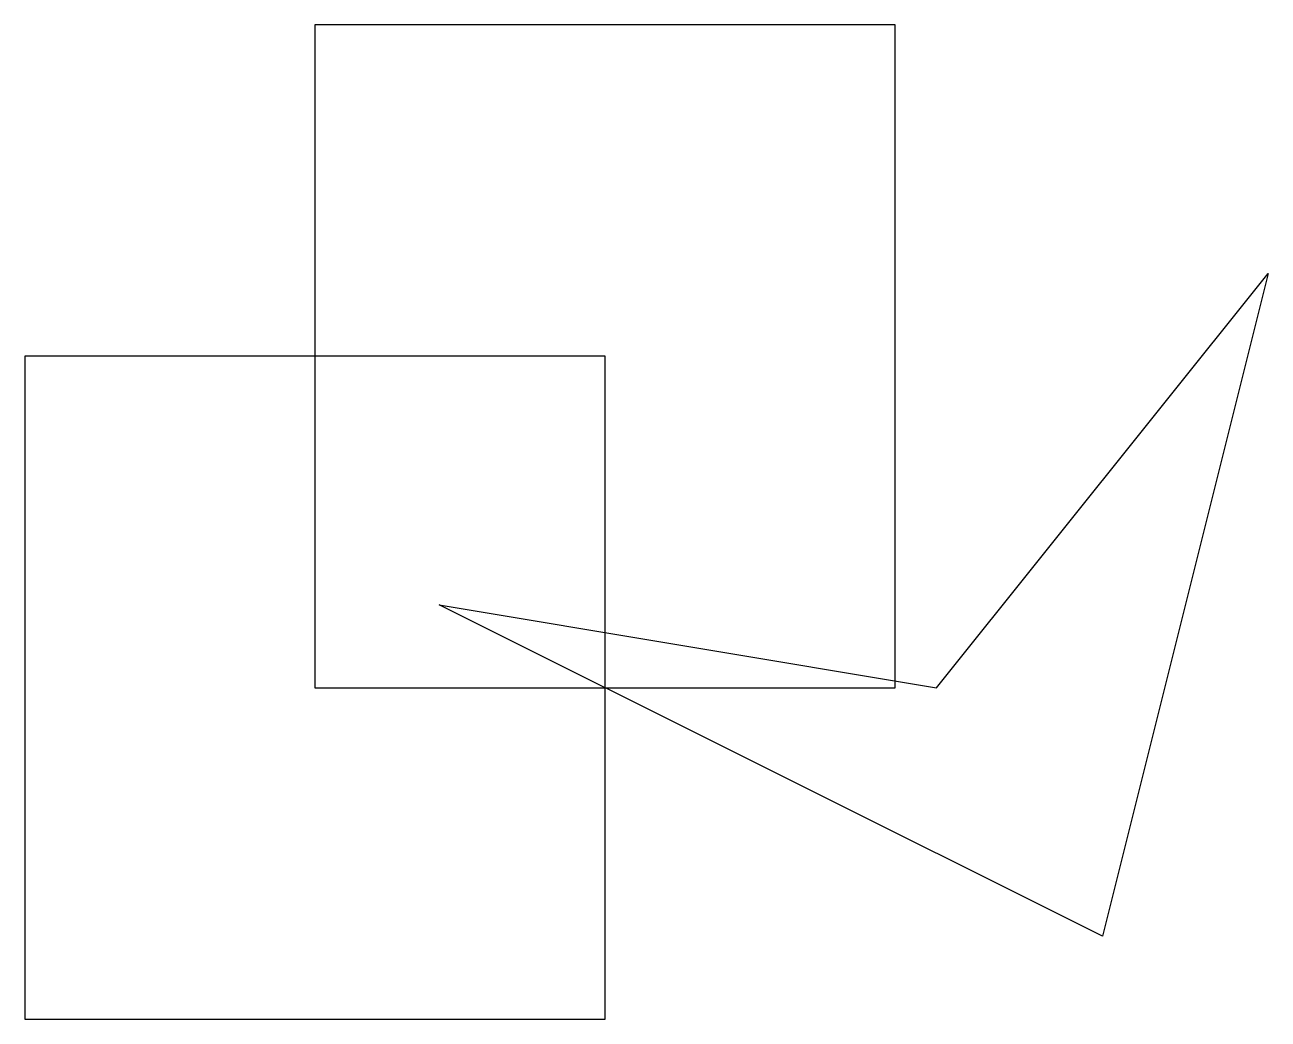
# Model space of a CAD drawing. Header units: millimetres. Extents: x 0 to 150, y 0 to 120.
import ezdxf

# ---------------------------------------------------------------- set-up
doc = ezdxf.new("R2010")
doc.units = ezdxf.units.MM
doc.layers.add('layer1', color=82, linetype='Continuous')
doc.layers.add('layer2', color=147, linetype='Continuous')

msp = doc.modelspace()

# ---------------------------------------------------------------- linework, layer by layer
msp.add_lwpolyline([(50, 50), (110, 40), (150, 90), (130, 10), (50, 50)])
at = {"layer": 'layer1'}
msp.add_lwpolyline([(0, 0), (70, 0), (70, 80), (0, 80), (0, 0)], close=True, dxfattribs=at)
at = {"layer": 'layer2'}
msp.add_lwpolyline([(35, 40), (105, 40), (105, 120), (35, 120), (35, 40)], close=True, dxfattribs=at)

doc.saveas('drawing.dxf')
